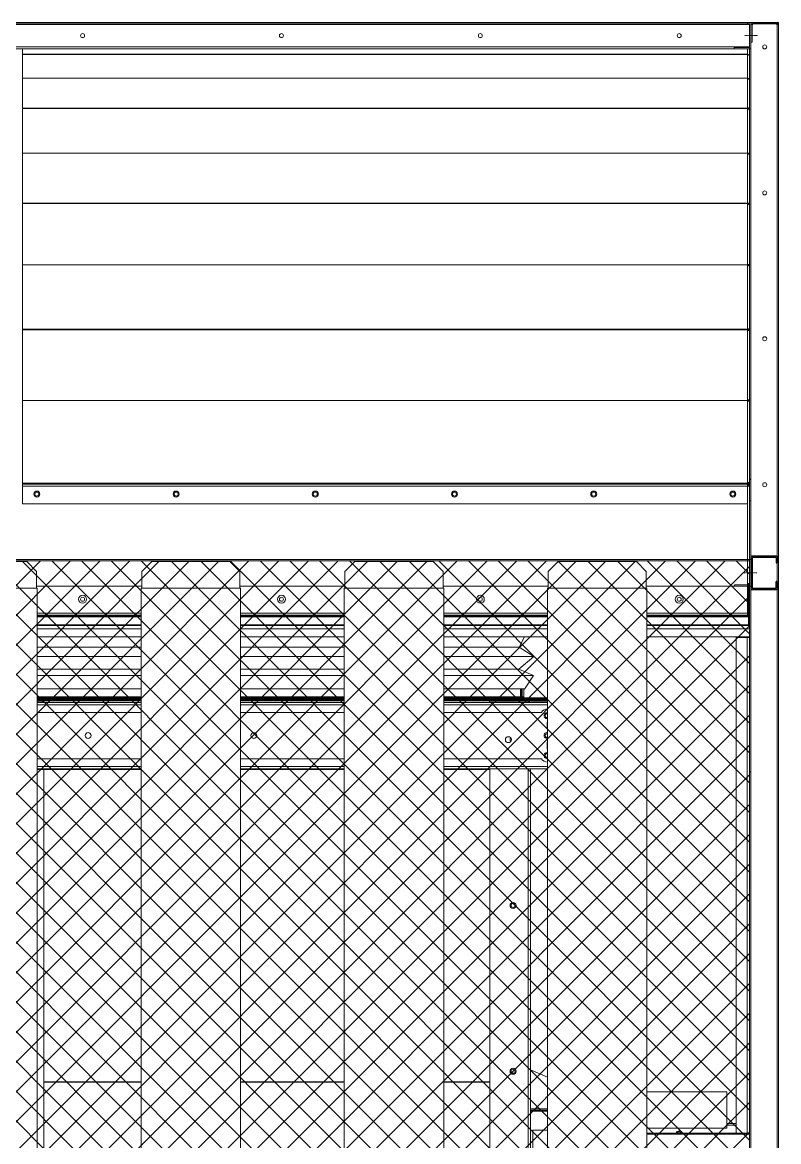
# Model space of a CAD drawing. Header units: millimetres. Extents: x -662366 to 32042, y -139401 to 24090.
# Drawn here: x 23527 to 24668, y 12190 to 13878 of the extents above; entities that cross this region are included whole.
import ezdxf

# ---------------------------------------------------------------- set-up
doc = ezdxf.new("R2010")
doc.units = ezdxf.units.MM
doc.linetypes.add('CENTER', pattern=[2, 1.25, -0.25, 0.25, -0.25])
doc.layers.add('center', color=1, linetype='CENTER')

# ---------------------------------------------------------------- blocks, each defined once
blk = doc.blocks.new('3753456')
at = {"color": 0, "lineweight": 5}
for p, q in [((337590.2, 91235.5), (337597.8, 91251)), ((337589.4, 91202.2), (337612.3, 91221.4)), ((337612.3, 91221.4), (337590.2, 91235.5)), ((337611.6, 91192.6), (337589.4, 91202.2)), ((337597.8, 91172), (337611.6, 91192.6))]:
    blk.add_line(p, q, dxfattribs=at)
blk = doc.blocks.new('435')
for p, q in [((-131382, 21088.8), (-131342, 21088.8)), ((-131382, 21088.8), (-131382, 21078.8)), ((-131380, 21078.8), (-131382, 21078.8)), ((-131380, 21086.8), (-131344, 21086.8)), ((-131380, 21086.8), (-131380, 21078.8)), ((-131344, 21086.8), (-131344, 21040.8)), ((-131342, 21088.8), (-131342, 21038.8)), ((-131342, 21088.8), (-131342, 21038.8)), ((-131382, 21038.8), (-131382, 21050.8)), ((-131382, 21050.8), (-131380, 21050.8)), ((-131380, 21040.8), (-131380, 21050.8)), ((-131342, 21038.8), (-131382, 21038.8)), ((-131344, 21040.8), (-131380, 21040.8))]:
    blk.add_line(p, q)
blk = doc.blocks.new('2')
at = {"lineweight": 5}
h = blk.add_hatch(dxfattribs=at)
h.set_pattern_fill('ANSI37', scale=10)
h.set_pattern_definition([(45, (-1129861.293, -477337.81), (-22.4506403, 22.4506403), []), (135, (-1129861.293, -477337.81), (-22.4506403, -22.4506403), [])])
h.paths.add_polyline_path([(24623.9, 10965.6), (24623.9, 13065.6), (21714.9, 13065.6), (21714.9, 10965.6)])
at = {"lineweight": 20}
for p, q in [((21667.8, 13877.6), (24667.8, 13877.6)), ((24623.8, 13875.6), (21711.8, 13875.6)), ((24623.8, 13875.6), (24623.8, 13839.6)), ((24625.8, 13877.6), (24625.8, 11000.6)), ((24665.8, 13875.6), (24627.8, 13875.6)), ((24627.8, 13875.6), (24627.8, 13847.6)), ((24665.8, 13875.6), (24665.8, 11002.6)), ((24667.8, 13877.6), (24667.8, 10877.6)), ((21709.8, 13837.6), (24625.8, 13837.6)), ((24623.8, 13839.6), (24600.8, 13839.6)), ((24600.8, 13837.6), (24600.8, 13839.6)), ((24625.8, 13847.6), (24627.8, 13847.6)), ((24625.8, 13067.6), (21709.8, 13067.6)), ((24623.9, 13065.6), (21711.8, 13065.6)), ((21714.9, 13065.6), (24623.9, 13065.6)), ((23415.4, 13064.6), (23533.4, 13064.6)), ((23548.4, 13049.6), (23533.4, 13064.6)), ((23707, 13049.6), (23722, 13064.6)), ((23722, 13064.6), (23840, 13064.6)), ((23855, 13049.6), (23840, 13064.6)), ((24013.6, 13049.6), (24028.6, 13064.6)), ((24028.6, 13064.6), (24146.6, 13064.6)), ((24161.6, 13049.6), (24146.6, 13064.6)), ((24320.2, 13049.6), (24335.2, 13064.6)), ((24335.2, 13064.6), (24453.2, 13064.6)), ((24468.2, 13049.6), (24453.2, 13064.6)), ((24623.8, 13065.6), (24623.8, 13029.6)), ((24623.9, 13065.6), (24623.9, 10965.6)), ((23548.4, 13024.6), (23548.4, 13049.6)), ((23707, 13024.6), (23707, 13049.6)), ((23855, 13024.6), (23855, 13049.6)), ((24013.6, 13024.6), (24013.6, 13049.6)), ((24161.6, 13024.6), (24161.6, 13049.6)), ((24320.2, 13024.6), (24320.2, 13049.6)), ((24468.2, 13024.6), (24468.2, 13049.6)), ((23707, 13027.6), (23548.4, 13027.6)), ((24013.6, 13027.6), (23855, 13027.6)), ((24320.2, 13027.6), (24161.6, 13027.6)), ((24625.8, 13027.6), (24468.2, 13027.6)), ((24601.1, 13029.6), (24601.1, 13027.6)), ((24623.8, 13029.6), (24601.1, 13029.6)), ((23549.4, 13024.6), (23399.4, 13024.6)), ((23549.4, 11011.6), (23549.4, 13024.6)), ((23706, 11011.6), (23706, 13024.6)), ((23856, 13024.6), (23706, 13024.6)), ((23856, 11011.6), (23856, 13024.6)), ((24012.6, 11011.6), (24012.6, 13024.6)), ((24162.6, 13024.6), (24012.6, 13024.6)), ((24162.6, 11011.6), (24162.6, 13024.6)), ((24319.2, 11011.6), (24319.2, 13024.6)), ((24469.2, 13024.6), (24319.2, 13024.6)), ((24469.2, 11011.6), (24469.2, 13024.6))]:
    blk.add_line(p, q, dxfattribs=at)
at = {"color": 7, "lineweight": 20}
for p, q in [((24620.7, 13877.6), (21714.9, 13877.6)), ((24620.7, 13874.5), (21714.9, 13874.5)), ((24625.8, 12870.2), (24625.8, 13874.5)), ((24667.8, 12851.6), (24667.8, 13874.5)), ((24623.8, 13840.7), (21711.8, 13840.7)), ((24623.8, 13837.6), (21711.8, 13837.6)), ((23526.9, 13829.5), (24620.7, 13829.5)), ((23526.9, 13829.3), (24620.7, 13829.3)), ((23526.9, 13793.5), (24620.7, 13793.5)), ((23526.9, 13793.4), (24620.7, 13793.4)), ((23526.9, 13748.4), (24620.7, 13748.4)), ((23526.9, 13748), (24620.7, 13748)), ((23526.9, 13680.4), (24620.7, 13680.4)), ((23526.9, 13680.2), (24620.7, 13680.2)), ((23526.9, 13605), (24620.7, 13605)), ((23526.9, 13604.5), (24620.7, 13604.5)), ((23526.9, 13512.3), (24620.7, 13512.3)), ((23526.9, 13512.1), (24620.7, 13512.1)), ((23526.9, 13414.9), (24620.7, 13414.9)), ((23526.9, 13414.2), (24620.7, 13414.2)), ((23526.9, 13307.7), (24620.7, 13307.7)), ((23526.9, 13307.4), (24620.7, 13307.4)), ((24620.7, 13182.7), (23526.9, 13182.7)), ((23526.9, 13181.5), (24620.7, 13181.5)), ((23526.9, 13178.4), (24620.7, 13178.4)), ((23526.9, 13151.5), (24620.7, 13151.5)), ((23549.4, 12986.8), (23706, 12986.8)), ((23549.4, 12983.7), (23706, 12983.7)), ((23706, 12982.7), (23549.4, 12982.7)), ((23706, 12981.6), (23549.4, 12981.6)), ((23856, 12986.8), (24012.6, 12986.8)), ((23856, 12983.7), (24012.6, 12983.7)), ((24012.6, 12982.7), (23856, 12982.7)), ((24012.6, 12981.6), (23856, 12981.6)), ((24162.6, 12986.8), (24319.2, 12986.8)), ((24162.6, 12983.7), (24319.2, 12983.7)), ((24319.2, 12982.7), (24162.6, 12982.7)), ((24319.2, 12981.6), (24162.6, 12981.6)), ((24469.2, 12986.8), (24620.7, 12986.8)), ((24469.2, 12983.7), (24620.7, 12983.7)), ((24622.2, 12982.7), (24469.2, 12982.7)), ((24622.2, 12981.6), (24469.2, 12981.6)), ((23549.4, 12969.5), (23706, 12969.5)), ((23549.4, 12968.5), (23706, 12968.5)), ((23706, 12968.2), (23549.4, 12968.2)), ((23706, 12963.3), (23549.4, 12963.3)), ((23856, 12969.5), (24012.6, 12969.5)), ((23856, 12968.5), (24012.6, 12968.5)), ((24012.6, 12968.2), (23856, 12968.2)), ((24012.6, 12963.3), (23856, 12963.3)), ((24162.6, 12969.5), (24319.2, 12969.5)), ((24162.6, 12968.5), (24319.2, 12968.5)), ((24319.2, 12968.2), (24162.6, 12968.2)), ((24319.2, 12963.3), (24162.6, 12963.3)), ((24469.2, 12969.5), (24622.2, 12969.5)), ((24469.2, 12968.5), (24622.2, 12968.5)), ((24623.8, 12968.2), (24469.2, 12968.2)), ((24623.8, 12963.3), (24469.2, 12963.3)), ((23549.4, 12951.4), (23706, 12951.4)), ((23856, 12951.4), (24012.6, 12951.4)), ((24162.6, 12951.4), (24319.2, 12951.4)), ((24469.2, 12951.4), (24623.8, 12951.4)), ((24625.8, 12870.2), (24625.8, 11917)), ((23549.4, 12852.4), (23706, 12852.4)), ((23549.4, 12848.9), (23706, 12848.9)), ((23856, 12852.4), (24012.6, 12852.4)), ((23856, 12848.9), (24012.6, 12848.9)), ((24162.6, 12852.4), (24319.2, 12852.4)), ((24162.6, 12848.9), (24319.2, 12848.9)), ((24667.8, 12851.6), (24667.8, 11935.6)), ((23706, 12755.9), (23549.4, 12755.9)), ((23706, 12752.4), (23549.4, 12752.4)), ((23706, 12751.2), (23549.4, 12751.2)), ((23559.5, 11337.7), (23559.5, 12752.4)), ((24012.6, 12755.9), (23856, 12755.9)), ((24012.6, 12752.4), (23856, 12752.4)), ((24012.6, 12751.2), (23856, 12751.2)), ((24319.2, 12755.9), (24162.6, 12755.9)), ((24319.2, 12752.4), (24162.6, 12752.4)), ((24232.1, 12751.2), (24162.6, 12751.2))]:
    blk.add_line(p, q, dxfattribs=at)
at = {"color": 7, "lineweight": 20, "ltscale": 0.001722}
for p, q in [((24620.7, 13874.5), (24620.7, 13877.6)), ((24623.8, 13874.5), (24620.7, 13874.5)), ((24625.8, 13874.5), (24628.9, 13874.5)), ((24667.8, 13874.5), (24664.7, 13874.5)), ((24667.8, 13874.5), (24664.7, 13874.5)), ((24623.8, 13840.7), (24623.8, 13837.6)), ((23526.9, 13178.4), (23526.9, 13181.5)), ((24620.7, 13178.4), (24620.7, 13181.5)), ((24620.7, 13178.5), (24623.8, 13178.5)), ((24620.7, 13031.8), (24623.8, 13031.8)), ((24620.7, 12983.7), (24620.7, 12986.8))]:
    blk.add_line(p, q, dxfattribs=at)
at = {"color": 7, "lineweight": 20, "ltscale": 0.018778}
blk.add_line((24623.8, 13840.7), (24623.8, 13874.5), dxfattribs=at)
at = {"color": 7, "lineweight": 20, "ltscale": 0.021611}
for p, q in [((24667.8, 13877.6), (24628.9, 13877.6)), ((24667.8, 13876), (24628.9, 13876)), ((24622.2, 12986.8), (24622.2, 13025.7)), ((24623.8, 12986.8), (24623.8, 13025.7)), ((24623.8, 12986.8), (24623.8, 13025.7))]:
    blk.add_line(p, q, dxfattribs=at)
at = {"color": 7, "lineweight": 20, "ltscale": 0.000888889}
for p, q in [((24628.9, 13877.6), (24628.9, 13876)), ((24667.8, 13877.6), (24667.8, 13876)), ((24622.2, 13603.5), (24623.8, 13603.5)), ((24622.2, 13511.5), (24623.8, 13511.5)), ((24622.2, 13414.4), (24623.8, 13414.4)), ((24622.2, 13307.9), (24623.8, 13307.9)), ((24623.8, 13028.8), (24623.8, 13027.2)), ((24623.8, 13025.7), (24622.2, 13025.7)), ((24623.8, 12986.8), (24622.2, 12986.8)), ((24623.8, 12986.8), (24622.2, 12986.8)), ((24623.8, 12968.4), (24622.2, 12968.4)), ((24278.5, 12872.8), (24280.1, 12872.8)), ((24281, 12859.4), (24281, 12857.8)), ((24318.5, 12859.4), (24318.5, 12857.8)), ((24287.5, 12856.2), (24287.5, 12857.8)), ((24290.6, 12857.8), (24290.6, 12856.2))]:
    blk.add_line(p, q, dxfattribs=at)
at = {"color": 7, "lineweight": 20, "ltscale": 0.000833333}
for p, q in [((24628.9, 13876), (24628.9, 13874.5)), ((24667.8, 13874.5), (24667.8, 13876)), ((24622.2, 13025.7), (24620.7, 13025.7)), ((24622.2, 12986.8), (24620.7, 12986.8))]:
    blk.add_line(p, q, dxfattribs=at)
at = {"color": 7, "lineweight": 20, "ltscale": 0.007103}
blk.add_line((24667.8, 13861.7), (24667.8, 13874.5), dxfattribs=at)
at = {"color": 7, "lineweight": 20, "ltscale": 0.010655}
blk.add_line((24667.8, 13861.7), (24667.8, 13874.5), dxfattribs=at)
at = {"color": 7, "lineweight": 20, "ltscale": 0.002286}
blk.add_line((24667.8, 13861.7), (24667.8, 13857.6), dxfattribs=at)
at = {"color": 7, "lineweight": 20, "ltscale": 0.003429}
blk.add_line((24667.8, 13861.7), (24667.8, 13857.6), dxfattribs=at)
at = {"color": 7, "lineweight": 20, "ltscale": 0.004468}
for p, q in [((23526.9, 13829.5), (23526.9, 13837.6)), ((24620.7, 13837.6), (24620.7, 13829.5))]:
    blk.add_line(p, q, dxfattribs=at)
at = {"color": 7, "lineweight": 20, "ltscale": 8.68979e-05}
for p, q in [((23526.9, 13829.3), (23526.9, 13829.5)), ((24620.7, 13829.3), (24620.7, 13829.5))]:
    blk.add_line(p, q, dxfattribs=at)
at = {"color": 7, "lineweight": 20, "ltscale": 5.06378e-05}
for p, q in [((23526.9, 13829.5), (23526.9, 13829.5)), ((24620.7, 13829.5), (24620.7, 13829.5))]:
    blk.add_line(p, q, dxfattribs=at)
at = {"color": 7, "lineweight": 20, "ltscale": 0.000182321}
for p, q in [((23526.9, 13829), (23526.9, 13829.3)), ((24620.7, 13829), (24620.7, 13829.3))]:
    blk.add_line(p, q, dxfattribs=at)
at = {"color": 7, "lineweight": 20, "ltscale": 0.019501}
for p, q in [((23526.9, 13793.9), (23526.9, 13829)), ((24620.7, 13829), (24620.7, 13793.9)), ((24623.8, 13826), (24623.8, 13790.9))]:
    blk.add_line(p, q, dxfattribs=at)
at = {"color": 7, "lineweight": 20, "ltscale": 5.01906e-05}
blk.add_line((24623.8, 13836.2), (24623.8, 13836.3), dxfattribs=at)
at = {"color": 7, "lineweight": 20, "ltscale": 0.005416}
blk.add_line((24623.8, 13836.2), (24623.8, 13826.5), dxfattribs=at)
at = {"color": 7, "lineweight": 20, "ltscale": 1.77147e-05}
blk.add_line((24623.8, 13826.5), (24623.8, 13826.5), dxfattribs=at)
at = {"color": 7, "lineweight": 20, "ltscale": 0.020143}
blk.add_line((24623.8, 13790.2), (24623.8, 13826.5), dxfattribs=at)
at = {"color": 7, "lineweight": 20, "ltscale": 0.000181183}
for p, q in [((23526.9, 13793.5), (23526.9, 13793.9)), ((24620.7, 13793.5), (24620.7, 13793.9))]:
    blk.add_line(p, q, dxfattribs=at)
at = {"color": 7, "lineweight": 20, "ltscale": 5.76158e-05}
for p, q in [((23526.9, 13793.4), (23526.9, 13793.5)), ((24620.7, 13793.4), (24620.7, 13793.5))]:
    blk.add_line(p, q, dxfattribs=at)
at = {"color": 7, "lineweight": 20, "ltscale": 0.000228135}
for p, q in [((23526.9, 13793), (23526.9, 13793.4)), ((24620.7, 13793), (24620.7, 13793.4))]:
    blk.add_line(p, q, dxfattribs=at)
at = {"color": 7, "lineweight": 20, "ltscale": 0.024554}
for p, q in [((23526.9, 13748.8), (23526.9, 13793)), ((24620.7, 13793), (24620.7, 13748.8)), ((24623.8, 13790.2), (24623.8, 13746))]:
    blk.add_line(p, q, dxfattribs=at)
at = {"color": 7, "lineweight": 20, "ltscale": 5.95243e-05}
blk.add_line((24623.7, 13790.9), (24623.8, 13790.9), dxfattribs=at)
at = {"color": 7, "lineweight": 20, "ltscale": 0.019078}
blk.add_line((24623.8, 13756.6), (24623.8, 13790.9), dxfattribs=at)
at = {"color": 7, "lineweight": 20, "ltscale": 0.000229568}
for p, q in [((23526.9, 13748.4), (23526.9, 13748.8)), ((24620.7, 13748.4), (24620.7, 13748.8))]:
    blk.add_line(p, q, dxfattribs=at)
at = {"color": 7, "lineweight": 20, "ltscale": 0.000214269}
for p, q in [((23526.9, 13748), (23526.9, 13748.4)), ((24620.7, 13748), (24620.7, 13748.4))]:
    blk.add_line(p, q, dxfattribs=at)
at = {"color": 7, "lineweight": 20, "ltscale": 0.000344851}
for p, q in [((23526.9, 13747.4), (23526.9, 13748)), ((24620.7, 13747.4), (24620.7, 13748))]:
    blk.add_line(p, q, dxfattribs=at)
at = {"color": 7, "lineweight": 20, "ltscale": 0.036885}
for p, q in [((23526.9, 13681), (23526.9, 13747.4)), ((24620.7, 13747.4), (24620.7, 13681)), ((24623.8, 13745), (24623.8, 13678.6))]:
    blk.add_line(p, q, dxfattribs=at)
at = {"color": 7, "lineweight": 20, "ltscale": 0.000162064}
blk.add_line((24623.5, 13746), (24623.8, 13746), dxfattribs=at)
at = {"color": 7, "lineweight": 20, "ltscale": 0.017676}
blk.add_line((24623.8, 13714.2), (24623.8, 13746), dxfattribs=at)
at = {"color": 7, "lineweight": 20, "ltscale": 0.000342699}
for p, q in [((23526.9, 13680.4), (23526.9, 13681)), ((24620.7, 13680.4), (24620.7, 13681))]:
    blk.add_line(p, q, dxfattribs=at)
at = {"color": 7, "lineweight": 20, "ltscale": 0.000101871}
for p, q in [((23526.9, 13680.2), (23526.9, 13680.4)), ((24620.7, 13680.2), (24620.7, 13680.4))]:
    blk.add_line(p, q, dxfattribs=at)
at = {"color": 7, "lineweight": 20, "ltscale": 0.00038102}
for p, q in [((23526.9, 13680.2), (23526.9, 13679.5)), ((24620.7, 13680.2), (24620.7, 13679.5))]:
    blk.add_line(p, q, dxfattribs=at)
at = {"color": 7, "lineweight": 20, "ltscale": 0.041009}
for p, q in [((23526.9, 13605.7), (23526.9, 13679.5)), ((24620.7, 13679.5), (24620.7, 13605.7)), ((24623.8, 13677.3), (24623.8, 13603.5))]:
    blk.add_line(p, q, dxfattribs=at)
at = {"color": 7, "lineweight": 20, "ltscale": 0.000125526}
blk.add_line((24620.7, 13679.5), (24620.7, 13679.8), dxfattribs=at)
at = {"color": 7, "lineweight": 20, "ltscale": 0.000315481}
blk.add_line((24623.2, 13678.6), (24623.8, 13678.6), dxfattribs=at)
at = {"color": 7, "lineweight": 20, "ltscale": 0.015571}
blk.add_line((24623.8, 13650.5), (24623.8, 13678.6), dxfattribs=at)
at = {"color": 7, "lineweight": 20, "ltscale": 0.000383413}
for p, q in [((23526.9, 13605.7), (23526.9, 13605)), ((24620.7, 13605.7), (24620.7, 13605))]:
    blk.add_line(p, q, dxfattribs=at)
at = {"color": 7, "lineweight": 20, "ltscale": 0.000318226}
for p, q in [((23526.9, 13604.5), (23526.9, 13605)), ((24620.7, 13604.5), (24620.7, 13605))]:
    blk.add_line(p, q, dxfattribs=at)
at = {"color": 7, "lineweight": 20, "ltscale": 0.000469699}
for p, q in [((23526.9, 13604.5), (23526.9, 13603.6)), ((24620.7, 13604.5), (24620.7, 13603.6))]:
    blk.add_line(p, q, dxfattribs=at)
at = {"color": 7, "lineweight": 20, "ltscale": 0.050238}
for p, q in [((23526.9, 13513.2), (23526.9, 13603.6)), ((24620.7, 13603.6), (24620.7, 13513.2)), ((24623.8, 13601.9), (24623.8, 13511.5))]:
    blk.add_line(p, q, dxfattribs=at)
at = {"color": 7, "lineweight": 20, "ltscale": 0.000523852}
blk.add_line((24620.7, 13604.5), (24620.7, 13603.6), dxfattribs=at)
at = {"color": 7, "lineweight": 20, "ltscale": 3.37381e-05}
blk.add_line((24622.2, 13603.4), (24622.2, 13603.5), dxfattribs=at)
at = {"color": 7, "lineweight": 20, "ltscale": 0.01323}
blk.add_line((24623.8, 13579.6), (24623.8, 13603.5), dxfattribs=at)
at = {"color": 7, "lineweight": 20, "ltscale": 0.000466768}
for p, q in [((23526.9, 13513.2), (23526.9, 13512.3)), ((24620.7, 13513.2), (24620.7, 13512.3))]:
    blk.add_line(p, q, dxfattribs=at)
at = {"color": 7, "lineweight": 20, "ltscale": 0.000134994}
for p, q in [((23526.9, 13512.1), (23526.9, 13512.3)), ((24620.7, 13512.1), (24620.7, 13512.3))]:
    blk.add_line(p, q, dxfattribs=at)
at = {"color": 7, "lineweight": 20, "ltscale": 0.000492271}
for p, q in [((23526.9, 13512.1), (23526.9, 13511.2)), ((24620.7, 13512.1), (24620.7, 13511.2))]:
    blk.add_line(p, q, dxfattribs=at)
at = {"color": 7, "lineweight": 20, "ltscale": 0.052983}
for p, q in [((23526.9, 13415.8), (23526.9, 13511.2)), ((24620.7, 13511.2), (24620.7, 13415.8)), ((24623.8, 13509.8), (24623.8, 13414.4))]:
    blk.add_line(p, q, dxfattribs=at)
at = {"color": 7, "lineweight": 20, "ltscale": 0.000610792}
blk.add_line((24620.7, 13512.3), (24620.7, 13511.2), dxfattribs=at)
at = {"color": 7, "lineweight": 20, "ltscale": 0.000257803}
blk.add_line((24622.2, 13511), (24622.2, 13511.5), dxfattribs=at)
at = {"color": 7, "lineweight": 20, "ltscale": 0.010363}
blk.add_line((24623.8, 13492.8), (24623.8, 13511.5), dxfattribs=at)
at = {"color": 7, "lineweight": 20, "ltscale": 0.000495362}
for p, q in [((23526.9, 13415.8), (23526.9, 13414.9)), ((24620.7, 13415.8), (24620.7, 13414.9))]:
    blk.add_line(p, q, dxfattribs=at)
at = {"color": 7, "lineweight": 20, "ltscale": 0.000387411}
for p, q in [((23526.9, 13414.2), (23526.9, 13414.9)), ((24620.7, 13414.2), (24620.7, 13414.9))]:
    blk.add_line(p, q, dxfattribs=at)
at = {"color": 7, "lineweight": 20, "ltscale": 0.001012}
blk.add_line((24620.7, 13415.1), (24620.7, 13413.3), dxfattribs=at)
at = {"color": 7, "lineweight": 20, "ltscale": 0.000543222}
for p, q in [((23526.9, 13414.2), (23526.9, 13413.3)), ((24620.7, 13414.2), (24620.7, 13413.3))]:
    blk.add_line(p, q, dxfattribs=at)
at = {"color": 7, "lineweight": 20, "ltscale": 0.058102}
for p, q in [((23526.9, 13308.7), (23526.9, 13413.3)), ((24620.7, 13413.3), (24620.7, 13308.7)), ((24623.8, 13412.5), (24623.8, 13307.9))]:
    blk.add_line(p, q, dxfattribs=at)
at = {"color": 7, "lineweight": 20, "ltscale": 0.000676388}
blk.add_line((24622.2, 13413.2), (24622.2, 13414.4), dxfattribs=at)
at = {"color": 7, "lineweight": 20, "ltscale": 0.007338}
blk.add_line((24623.8, 13401.2), (24623.8, 13414.4), dxfattribs=at)
at = {"color": 7, "lineweight": 20, "ltscale": 0.000539832}
for p, q in [((23526.9, 13308.7), (23526.9, 13307.7)), ((24620.7, 13308.7), (24620.7, 13307.7))]:
    blk.add_line(p, q, dxfattribs=at)
at = {"color": 7, "lineweight": 20, "ltscale": 0.000153368}
for p, q in [((23526.9, 13307.4), (23526.9, 13307.7)), ((24620.7, 13307.4), (24620.7, 13307.7))]:
    blk.add_line(p, q, dxfattribs=at)
at = {"color": 7, "lineweight": 20, "ltscale": 0.00054973}
for p, q in [((23526.9, 13307.4), (23526.9, 13306.4)), ((24620.7, 13307.4), (24620.7, 13306.4))]:
    blk.add_line(p, q, dxfattribs=at)
at = {"color": 7, "lineweight": 20, "ltscale": 0.068058}
for p, q in [((23526.9, 13183.9), (23526.9, 13306.4)), ((24620.7, 13306.4), (24620.7, 13183.9)), ((24623.8, 13306), (24623.8, 13183.5))]:
    blk.add_line(p, q, dxfattribs=at)
at = {"color": 7, "lineweight": 20, "ltscale": 0.001029}
blk.add_line((24620.7, 13308.3), (24620.7, 13306.4), dxfattribs=at)
at = {"color": 7, "lineweight": 20, "ltscale": 0.000861584}
blk.add_line((24622.2, 13306.4), (24622.2, 13307.9), dxfattribs=at)
at = {"color": 7, "lineweight": 20, "ltscale": 0.004022}
blk.add_line((24623.8, 13300.7), (24623.8, 13307.9), dxfattribs=at)
at = {"color": 7, "lineweight": 20, "ltscale": 0.000665626}
for p, q in [((23526.9, 13183.9), (23526.9, 13182.7)), ((24620.7, 13183.9), (24620.7, 13182.7))]:
    blk.add_line(p, q, dxfattribs=at)
at = {"color": 7, "lineweight": 20, "ltscale": 0.000707283}
for p, q in [((23526.9, 13182.7), (23526.9, 13181.5)), ((24620.7, 13182.7), (24620.7, 13181.5))]:
    blk.add_line(p, q, dxfattribs=at)
at = {"color": 7, "lineweight": 20, "ltscale": 0.002905}
blk.add_line((24620.7, 13183.7), (24620.7, 13178.5), dxfattribs=at)
at = {"color": 7, "lineweight": 20, "ltscale": 0.0815}
for p, q in [((24620.7, 13178.5), (24620.7, 13031.8)), ((24623.8, 13178.5), (24623.8, 13031.8))]:
    blk.add_line(p, q, dxfattribs=at)
at = {"color": 7, "lineweight": 20, "ltscale": 0.002779}
blk.add_line((24622.2, 13178.5), (24622.2, 13183.5), dxfattribs=at)
at = {"color": 7, "lineweight": 20, "ltscale": 0.003101}
blk.add_line((24623.8, 13177.9), (24623.8, 13183.5), dxfattribs=at)
at = {"color": 7, "lineweight": 20, "ltscale": 0.014944}
for p, q in [((23526.9, 13178.4), (23526.9, 13151.5)), ((24620.7, 13151.5), (24620.7, 13178.4))]:
    blk.add_line(p, q, dxfattribs=at)
at = {"color": 7, "lineweight": 20, "ltscale": 0.001111}
for p, q in [((24625.8, 13156.2), (24623.8, 13156.2)), ((23559.5, 12853.2), (23559.5, 12855.2)), ((24232.1, 12853.2), (24232.1, 12855.2)), ((24290.1, 12853.2), (24290.1, 12855.2)), ((24625.8, 12747.7), (24623.8, 12747.7))]:
    blk.add_line(p, q, dxfattribs=at)
at = {"color": 7, "lineweight": 20, "ltscale": 0.001669}
for p, q in [((24620.7, 13031.8), (24620.7, 13028.8)), ((24622.2, 13028.8), (24622.2, 13031.8)), ((24623.8, 13028.8), (24623.8, 13031.8))]:
    blk.add_line(p, q, dxfattribs=at)
at = {"color": 7, "lineweight": 20, "ltscale": 0.025}
blk.add_line((24620.7, 12986.8), (24620.7, 13031.8), dxfattribs=at)
at = {"color": 7, "lineweight": 20, "ltscale": 0.001703}
blk.add_line((24620.7, 13028.8), (24623.8, 13028.8), dxfattribs=at)
at = {"color": 7, "lineweight": 20, "ltscale": 1.32336e-05}
blk.add_line((24620.7, 13027.2), (24620.7, 13027.2), dxfattribs=at)
at = {"color": 7, "lineweight": 20, "ltscale": 0.000579045}
for p, q in [((24620.7, 13025.7), (24620.7, 13026.7)), ((24623.8, 13025.7), (24623.8, 13026.7))]:
    blk.add_line(p, q, dxfattribs=at)
at = {"color": 7, "lineweight": 20, "ltscale": 0.000598884}
blk.add_line((24620.7, 13026.7), (24621.8, 13026.7), dxfattribs=at)
at = {"color": 7, "lineweight": 20, "ltscale": 0.000215038}
for p, q in [((24623.4, 13027.2), (24623.8, 13027.2)), ((24289.1, 12857.8), (24289.1, 12857.4))]:
    blk.add_line(p, q, dxfattribs=at)
at = {"color": 7, "lineweight": 20, "ltscale": 0.000100412}
blk.add_line((24623.6, 13026.7), (24623.8, 13026.7), dxfattribs=at)
at = {"color": 7, "lineweight": 20, "ltscale": 0.000253866}
blk.add_line((24623.8, 13026.7), (24623.8, 13027.2), dxfattribs=at)
at = {"color": 7, "lineweight": 20, "ltscale": 0.010219}
for p, q in [((24622.2, 12986.8), (24622.2, 12968.4)), ((24623.8, 12986.8), (24623.8, 12968.4))]:
    blk.add_line(p, q, dxfattribs=at)
at = {"color": 7, "lineweight": 20, "ltscale": 0.006747}
blk.add_line((24622.2, 12969.5), (24622.2, 12981.6), dxfattribs=at)
at = {"color": 7, "lineweight": 20, "ltscale": 0.010301}
blk.add_line((24623.8, 12968.2), (24623.8, 12986.8), dxfattribs=at)
blk.add_line((24623.8, 12968.2), (24623.8, 12986.8), dxfattribs=at)
at = {"color": 7, "lineweight": 20, "ltscale": 0.00275}
blk.add_line((24623.8, 12968.2), (24623.8, 12963.3), dxfattribs=at)
at = {"color": 7, "lineweight": 20, "ltscale": 0.00658}
for p, q in [((24623.8, 12951.4), (24623.8, 12963.3)), ((24623.8, 12189.5), (24623.8, 12201.3))]:
    blk.add_line(p, q, dxfattribs=at)
at = {"color": 7, "lineweight": 20, "ltscale": 0.00583}
blk.add_line((24623.8, 12963.3), (24623.8, 12952.8), dxfattribs=at)
at = {"color": 7, "lineweight": 20, "ltscale": 0.009167}
for p, q in [((24620.3, 12951.4), (24603.8, 12951.4)), ((24620.3, 12950), (24603.8, 12950)), ((24603.8, 12202.8), (24620.3, 12202.8))]:
    blk.add_line(p, q, dxfattribs=at)
at = {"color": 7, "lineweight": 20, "ltscale": 0.000773611}
for p, q in [((24603.8, 12950), (24603.8, 12951.4)), ((24623.8, 12201.3), (24623.8, 12202.7))]:
    blk.add_line(p, q, dxfattribs=at)
at = {"color": 7, "lineweight": 20, "ltscale": 0.415127}
for p, q in [((24603.8, 12950), (24603.8, 12202.8)), ((24620.3, 12202.8), (24620.3, 12950)), ((24623.8, 12205.2), (24623.8, 12952.4))]:
    blk.add_line(p, q, dxfattribs=at)
at = {"color": 7, "lineweight": 20, "ltscale": 2.39452e-05}
blk.add_line((24620.3, 12951.4), (24620.3, 12951.4), dxfattribs=at)
at = {"color": 7, "lineweight": 20, "ltscale": 0.000193403}
blk.add_line((24623.8, 12952.4), (24623.8, 12952.8), dxfattribs=at)
at = {"color": 7, "lineweight": 20, "ltscale": 0.015587}
blk.add_line((24623.8, 12923.4), (24623.8, 12951.4), dxfattribs=at)
at = {"color": 0, "lineweight": 20}
for p, q in [((23706, 12935.8), (23549.4, 12935.8)), ((24012.6, 12935.8), (23856, 12935.8)), ((24276.5, 12935.8), (24162.6, 12935.8)), ((23549.4, 12921.8), (23706, 12921.8)), ((23856, 12921.8), (24012.6, 12921.8)), ((24162.6, 12921.8), (24298.7, 12921.8)), ((23549.4, 12902.6), (23706, 12902.6)), ((23706, 12893), (23549.4, 12893)), ((23856, 12902.6), (24012.6, 12902.6)), ((24012.6, 12893), (23856, 12893)), ((24162.6, 12902.6), (24275.8, 12902.6)), ((24298, 12893), (24162.6, 12893))]:
    blk.add_line(p, q, dxfattribs=at)
at = {"color": 7, "lineweight": 20, "ltscale": 0.097589}
blk.add_line((24623.8, 12747.7), (24623.8, 12923.4), dxfattribs=at)
at = {"color": 7, "lineweight": 20, "ltscale": 0.434111}
for p, q in [((23549.4, 12872.8), (23706, 12872.8)), ((23549.4, 12859.4), (23706, 12859.4)), ((23856, 12872.8), (24012.6, 12872.8)), ((23856, 12859.4), (24012.6, 12859.4)), ((24162.6, 12872.8), (24281, 12872.8)), ((24162.6, 12859.4), (24281, 12859.4)), ((23549.4, 12857.8), (23706, 12857.8)), ((23856, 12857.8), (24012.6, 12857.8)), ((24162.6, 12857.8), (24281, 12857.8))]:
    blk.add_line(p, q, dxfattribs=at)
at = {"color": 7, "lineweight": 20, "ltscale": 0.432707}
for p, q in [((23549.4, 12860.9), (23706, 12860.9)), ((23856, 12860.9), (24012.6, 12860.9)), ((24162.6, 12860.9), (24278.5, 12860.9))]:
    blk.add_line(p, q, dxfattribs=at)
at = {"color": 7, "lineweight": 20, "ltscale": 0.006611}
for p, q in [((24278.5, 12860.9), (24278.5, 12872.8)), ((24280.1, 12860.9), (24280.1, 12872.8)), ((24281, 12872.8), (24281, 12860.9)), ((24283.2, 12860.9), (24283.2, 12872.8))]:
    blk.add_line(p, q, dxfattribs=at)
at = {"color": 7, "lineweight": 20, "ltscale": 0.000515705}
blk.add_line((24280.1, 12860.9), (24281, 12860.9), dxfattribs=at)
at = {"color": 7, "lineweight": 20, "ltscale": 0.001222}
for p, q in [((24283.2, 12872.8), (24281, 12872.8)), ((24283.2, 12860.9), (24281, 12860.9))]:
    blk.add_line(p, q, dxfattribs=at)
at = {"color": 7, "lineweight": 20, "ltscale": 0.000770621}
blk.add_line((24281, 12859.5), (24281, 12860.9), dxfattribs=at)
at = {"color": 7, "lineweight": 20, "ltscale": 0.0205}
for p, q in [((24281.6, 12859.4), (24318.5, 12859.4)), ((24290.6, 12857.8), (24319.2, 12857.8)), ((24290.6, 12856.2), (24319.2, 12856.2))]:
    blk.add_line(p, q, dxfattribs=at)
at = {"color": 7, "lineweight": 20, "ltscale": 0.000833361}
blk.add_line((24283.2, 12860.9), (24283.2, 12859.4), dxfattribs=at)
at = {"color": 7, "lineweight": 20, "ltscale": 0.011111}
blk.add_line((24667.8, 12871.6), (24667.8, 12851.6), dxfattribs=at)
at = {"color": 7, "lineweight": 20, "ltscale": 0.009222}
blk.add_line((24667.8, 12853.6), (24667.8, 12870.2), dxfattribs=at)
at = {"color": 7, "lineweight": 20, "ltscale": 0.435222}
for p, q in [((23706, 12857.8), (23549.4, 12857.8)), ((23706, 12856.2), (23549.4, 12856.2)), ((24012.6, 12857.8), (23856, 12857.8)), ((24012.6, 12856.2), (23856, 12856.2)), ((24287.5, 12857.8), (24162.6, 12857.8)), ((24287.5, 12856.2), (24162.6, 12856.2))]:
    blk.add_line(p, q, dxfattribs=at)
at = {"color": 7, "lineweight": 20, "ltscale": 0.026889}
blk.add_line((23549.4, 12856.2), (23552.5, 12856.2), dxfattribs=at)
at = {"color": 7, "lineweight": 20, "ltscale": 0.032222}
for p, q in [((23549.4, 12855.2), (23559.5, 12855.2)), ((23549.4, 12853.2), (23559.5, 12853.2)), ((24290.1, 12855.2), (24232.1, 12855.2)), ((24290.1, 12853.2), (24232.1, 12853.2))]:
    blk.add_line(p, q, dxfattribs=at)
at = {"color": 7, "lineweight": 20, "ltscale": 0.000555547}
for p, q in [((23552.5, 12856.2), (23552.5, 12855.2)), ((24247.1, 12855.2), (24247.1, 12856.2)), ((24287.5, 12856.2), (24287.5, 12855.2))]:
    blk.add_line(p, q, dxfattribs=at)
at = {"color": 7, "lineweight": 20, "ltscale": 0.373667}
for p, q in [((23706, 12854.7), (23559.5, 12854.7)), ((24012.6, 12854.7), (23856, 12854.7)), ((24232.1, 12854.7), (24162.6, 12854.7)), ((23706, 12280.1), (23559.5, 12280.1)), ((23706, 12279.9), (23559.5, 12279.9)), ((24012.6, 12280.1), (23856, 12280.1)), ((24012.6, 12279.9), (23856, 12279.9)), ((24232.1, 12280.1), (24162.6, 12280.1)), ((24232.1, 12279.9), (24162.6, 12279.9))]:
    blk.add_line(p, q, dxfattribs=at)
at = {"color": 7, "lineweight": 20, "ltscale": 0.000444445}
for p, q in [((23559.5, 12853.2), (23559.5, 12852.4)), ((24232.1, 12853.2), (24232.1, 12852.4)), ((24290.1, 12853.2), (24290.1, 12852.4))]:
    blk.add_line(p, q, dxfattribs=at)
at = {"color": 7, "lineweight": 20, "ltscale": 0.022444}
blk.add_line((24247.1, 12856.2), (24287.5, 12856.2), dxfattribs=at)
at = {"color": 7, "lineweight": 20, "ltscale": 0.017207}
blk.add_line((24287.5, 12857.8), (24318.5, 12857.8), dxfattribs=at)
at = {"color": 7, "lineweight": 20, "ltscale": 0.000814101}
blk.add_line((24289.1, 12857.8), (24290.6, 12857.8), dxfattribs=at)
at = {"color": 7, "lineweight": 20, "ltscale": 1.33789e-05}
blk.add_line((24290.6, 12856.2), (24290.6, 12856.2), dxfattribs=at)
at = {"color": 7, "lineweight": 20, "ltscale": 0.000941895}
blk.add_line((24292.1, 12855.2), (24292.1, 12853.5), dxfattribs=at)
at = {"color": 7, "lineweight": 20, "ltscale": 0.001627}
blk.add_line((24295, 12855.2), (24292.1, 12855.2), dxfattribs=at)
at = {"color": 7, "lineweight": 20, "ltscale": 0.019167}
for p, q in [((24319.2, 12855.2), (24295.1, 12855.2)), ((24319.2, 12853.2), (24295.1, 12853.2))]:
    blk.add_line(p, q, dxfattribs=at)
at = {"color": 7, "lineweight": 20, "ltscale": 2.56809e-05}
blk.add_line((24295.1, 12853.2), (24295.1, 12853.2), dxfattribs=at)
at = {"color": 7, "lineweight": 20, "ltscale": 0.458489}
for p, q in [((23706, 12837.4), (23549.4, 12837.4)), ((24012.6, 12837.4), (23856, 12837.4)), ((24309.9, 12837.4), (24162.6, 12837.4)), ((23549.4, 12767.4), (23706, 12767.4)), ((23856, 12767.4), (24012.6, 12767.4)), ((24162.6, 12767.4), (24309.9, 12767.4))]:
    blk.add_line(p, q, dxfattribs=at)
at = {"color": 7, "lineweight": 20, "ltscale": 0.005556}
for p, q in [((24318.6, 12812.4), (24318.6, 12822.4)), ((24318.6, 12782.4), (24318.6, 12792.4))]:
    blk.add_line(p, q, dxfattribs=at)
at = {"color": 7, "lineweight": 20, "ltscale": 0.324833}
for p, q in [((24232.1, 12167.7), (24232.1, 12752.4)), ((24290.1, 12167.7), (24290.1, 12752.4)), ((24293.6, 12167.7), (24293.6, 12752.4))]:
    blk.add_line(p, q, dxfattribs=at)
at = {"color": 7, "lineweight": 20, "ltscale": 0.027703}
blk.add_line((24319.2, 12287.6), (24293.6, 12298.5), dxfattribs=at)
at = {"color": 7, "lineweight": 20, "ltscale": 0.1}
for p, q in [((24469.2, 12265.3), (24589.5, 12265.3)), ((24469.2, 12210.3), (24589.5, 12210.3))]:
    blk.add_line(p, q, dxfattribs=at)
at = {"color": 7, "lineweight": 20, "ltscale": 0.00187}
blk.add_line((24589.5, 12261.9), (24589.5, 12265.3), dxfattribs=at)
at = {"color": 7, "lineweight": 20, "ltscale": 0.028685}
blk.add_line((24589.5, 12210.3), (24589.5, 12261.9), dxfattribs=at)
at = {"color": 7, "lineweight": 20, "ltscale": 0.018833}
for p, q in [((24319.2, 12239.4), (24293.6, 12239.4)), ((24293.6, 12237.8), (24319.2, 12237.8)), ((24293.6, 12237.8), (24319.2, 12237.8)), ((24319.2, 12236.2), (24293.6, 12236.2))]:
    blk.add_line(p, q, dxfattribs=at)
at = {"color": 7, "lineweight": 20, "ltscale": 0.007944}
for p, q in [((24589.5, 12217.3), (24603.8, 12217.3)), ((24589.5, 12215.2), (24603.8, 12215.2))]:
    blk.add_line(p, q, dxfattribs=at)
at = {"color": 7, "lineweight": 20, "ltscale": 0.022222}
blk.add_line((24296.8, 12207.7), (24296.8, 12167.7), dxfattribs=at)
at = {"color": 7, "lineweight": 20, "ltscale": 0.038056}
blk.add_line((24296.8, 12207.7), (24319.2, 12207.7), dxfattribs=at)
at = {"color": 7, "lineweight": 20, "ltscale": 0.119056}
for p, q in [((24623.8, 12202.7), (24469.2, 12202.7)), ((24623.8, 12201.3), (24469.2, 12201.3))]:
    blk.add_line(p, q, dxfattribs=at)
at = {"color": 7, "lineweight": 20, "ltscale": 0.000154576}
blk.add_line((24621.8, 12202.7), (24621.8, 12203), dxfattribs=at)
at = {"color": 7, "lineweight": 20, "ltscale": 0.00694}
blk.add_line((24623.8, 12215.2), (24623.8, 12202.7), dxfattribs=at)
at = {"color": 7, "lineweight": 20, "ltscale": 0.004264}
blk.add_line((24623.8, 12202.7), (24623.8, 12210.4), dxfattribs=at)
at = {"color": 7, "lineweight": 20, "ltscale": 0.007184}
blk.add_line((24623.8, 12192.3), (24623.8, 12205.2), dxfattribs=at)
at = {"color": 7, "lineweight": 20, "ltscale": 0.000235167}
blk.add_line((24623.8, 12190.4), (24623.8, 12190.9), dxfattribs=at)
at = {"color": 7, "lineweight": 20}
for centre, radius in [((23617.8, 13857.6), 3), ((23917.8, 13857.6), 3), ((24217.8, 13857.6), 3), ((24517.8, 13857.6), 3), ((24646.8, 13840.6), 3), ((24646.8, 13620.6), 3), ((24646.8, 13400.6), 3), ((24646.8, 13180.6), 3), ((23548.8, 13166.5), 4.5), ((23548.8, 13166.5), 3), ((23758.8, 13166.5), 4.5), ((23758.8, 13166.5), 3), ((23968.8, 13166.5), 4.5), ((23968.8, 13166.5), 3), ((24178.8, 13166.5), 4.5), ((24178.8, 13166.5), 3), ((24388.8, 13166.5), 4.5), ((24388.8, 13166.5), 3), ((24598.8, 13166.5), 4.5), ((24598.8, 13166.5), 3), ((23617.8, 13007.8), 6), ((23617.8, 13007.8), 3), ((23917.8, 13007.8), 6), ((23917.8, 13007.8), 3), ((24217.8, 13007.8), 6), ((24217.8, 13007.8), 3), ((24517.8, 13007.8), 6), ((24517.8, 13007.8), 3), ((23626.1, 12802.4), 4.5), ((23876.1, 12802.4), 4.5), ((24260.1, 12796.2), 4.5), ((24267.1, 12546.2), 4.5), ((24267.1, 12546.2), 3), ((24267.1, 12296.2), 4.5), ((24267.1, 12296.2), 3)]:
    blk.add_circle(centre, radius, dxfattribs=at)
for centre, radius, start, end in [((24620.7, 13874.5), 3.1, 0, 90), ((24620.7, 13874.5), 1.5, 0, 90), ((24620.3, 13874.1), 1.5, 15.5084, 74.534), ((24620.2, 13874), 1.6, 18.2885, 71.79), ((24620.3, 13874.1), 3.5, 0, 0.667), ((24620.2, 13874), 3.6, 360, 1.4665), ((24628.9, 13874.5), 3.1, 90, 180), ((24628.9, 13874.5), 1.5, 90, 180), ((24629.3, 13874.1), 1.5, 105.4662, 164.534), ((24620.7, 13838.7), 3.1, 337.3314, 339.2164), ((24620.3, 13841.1), 3.5, 359.333, 0), ((24620.7, 13838.7), 3.1, 359.3502, 0), ((24620.3, 13832.1), 3.5, 0, 0.6195), ((24620.7, 13657.1), 3.1, 359.0952, 0), ((24620.7, 13642.8), 3.1, 0, 0.8218), ((24664.3, 13641.1), 3.5, 359.8194, 0), ((24620.3, 13605.1), 3.5, 359.2988, 0), ((24620.7, 13419.9), 3.1, 0, 0.7204), ((24620.7, 13025.7), 3.1, 0, 90), ((24620.7, 13025.7), 1.5, 0, 90), ((24281.6, 12860.9), 3.1, 180, 208.9371), ((24281.6, 12860.9), 1.5, 180, 270), ((24281.6, 12860.9), 3.1, 259.3716, 269.6255), ((24290.6, 12854.7), 3.1, 90, 170.7179), ((24290.6, 12854.7), 1.5, 90, 160.5281), ((24293.6, 12851.7), 3.5, 115.377, 168.463), ((24295.1, 12851.7), 3.5, 90, 168.4627), ((24295.1, 12851.7), 1.5, 90, 152.1809), ((24318.6, 12832.4), 10, 86.5602, 150.0003), ((24318.6, 12832.4), 4.5, 82.3377, 277.6623), ((24318.6, 12832.4), 3, 78.463, 281.537), ((24318.6, 12832.4), 10, 270, 273.4398), ((24318.6, 12802.4), 10, 86.5602, 90), ((24267.1, 12796.2), 4.5, 141.0576, 218.9424), ((24318.6, 12802.4), 4.5, 82.3377, 277.6623), ((24318.6, 12802.4), 3, 78.463, 281.537), ((24318.6, 12802.4), 10, 270, 273.4398), ((24318.6, 12772.4), 4.5, 82.3377, 277.6623), ((24318.6, 12772.4), 3, 78.463, 281.537), ((24318.6, 12772.4), 10, 86.5602, 90), ((24318.6, 12772.4), 10, 210.0003, 273.4398)]:
    blk.add_arc(centre, radius, start, end, dxfattribs=at)
for centre, major_axis, ratio, start_param, end_param in [((24620.7, 13836.2), (-3.1, 0), 0.995898, 3.141593, 3.605089), ((24620.7, 13836.3), (3.1, 0), 1, 0, 0.429168), ((24620.7, 13826.5), (-3.1, 0), 0.995898, 3.141593, 4.712389), ((24620.7, 13826), (-3.1, 0), 0.945441, 3.141593, 4.712389), ((24620.7, 13790.9), (-3.1, 0), 0.945441, 3.141593, 4.712389), ((24620.7, 13790.2), (-3.1, 0), 0.911987, 3.141593, 4.712389), ((24620.7, 13746), (-3.1, 0), 0.911987, 3.141593, 4.712389), ((24620.7, 13745), (-3.1, 0), 0.787572, 3.141593, 4.712389), ((24620.7, 13678.6), (-3.1, 0), 0.787572, 3.141593, 4.712389), ((24620.7, 13678.6), (-1.5, 0), 0.787572, 3.897536, 4.712389), ((24620.7, 13677.3), (-3.1, 0), 0.728422, 3.141593, 4.712389), ((24620.7, 13657.6), (3.1, 0), 0.809022, 6.26751, 6.283185), ((24620.7, 13642.7), (-3.1, 0), 0.99655, 3.141593, 3.150933), ((24620.7, 13642.6), (-3.1, 0), 0.977239, 3.141593, 3.155876), ((24620.7, 13637.6), (-3.1, 0), 0.968276, 3.141593, 3.146662), ((24620.7, 13622.6), (-3.1, 0), 0.944147, 3.141593, 3.146651), ((24620.7, 13603.5), (-3.1, 0), 0.728422, 3.141593, 4.712389), ((24620.7, 13603.5), (-1.5, 0), 0.728422, 3.141593, 4.712389), ((24620.7, 13601.9), (-3.1, 0), 0.543645, 3.141593, 4.712389), ((24620.7, 13615.5), (-3.1, 0), 0.977239, 3.141593, 3.154321), ((24620.7, 13614.8), (-3.1, 0), 0.850543, 3.141593, 3.154078), ((24620.7, 13602.8), (-3.1, 0), 0.877774, 3.141593, 3.146617), ((24620.7, 13547.7), (-3.1, 0), 0.850543, 3.141593, 3.152997), ((24620.7, 13546.4), (-3.1, 0), 0.719619, 3.141593, 3.152626), ((24620.7, 13511.5), (-3.1, 0), 0.543645, 3.141593, 4.712389), ((24620.7, 13511.5), (-1.5, 0), 0.543645, 3.141593, 4.712389), ((24620.7, 13509.8), (-3.1, 0), 0.465261, 3.141593, 4.712389), ((24620.7, 13457.9), (-3.1, 0), 0.719619, 3.141593, 3.151829), ((24620.7, 13456.3), (-3.1, 0), 0.446847, 3.141593, 3.150104), ((24620.7, 13414.4), (-3.1, 0), 0.465261, 3.141593, 4.712389), ((24620.7, 13414.4), (-1.5, 0), 0.465261, 3.141593, 4.712389), ((24620.7, 13419.8), (3.1, 0), 0.992634, 6.283185, 6.292467), ((24620.7, 13419.6), (3.1, 0), 0.946894, 0, 0.012463), ((24620.7, 13412.5), (-3.1, 0), 0.240313, 3.141593, 4.712389), ((24620.7, 13408.7), (3.1, 0), 0.929338, 6.283185, 6.289352), ((24620.7, 13396.3), (3.1, 0), 0.946894, 0, 0.011421), ((24620.7, 13395.4), (3.1, 0), 0.817118, 0, 0.011141), ((24620.7, 13353.6), (3.1, 0), 0.817118, 0, 0.010381), ((24620.7, 13352.2), (3.1, 0), 0.588362, 0, 0.009503), ((24620.7, 13342.1), (-3.1, 0), 0.446847, 3.141593, 3.149765), ((24620.7, 13340.3), (-3.1, 0), 0.246895, 3.141593, 3.146315), ((24620.7, 13332.3), (3.1, 0), 0.752656, 6.283185, 6.288481), ((24620.7, 13307.9), (-3.1, 0), 0.240313, 3.141593, 4.712389), ((24620.7, 13307.9), (-1.5, 0), 0.240313, 3.141593, 4.712389), ((24620.7, 13306), (-3.1, 0), 0.151261, 3.141593, 4.712389), ((24620.7, 13293.5), (3.1, 0), 0.588362, 0, 0.008978), ((24620.7, 13291.8), (3.1, 0), 0.335364, 0, 0.006292), ((24620.7, 13237.5), (-3.1, 0), 0.246895, 3.141593, 3.146199), ((24620.7, 13223.4), (3.1, 0), 0.335364, 0, 0.00609), ((24620.7, 13183.5), (-3.1, 0), 0.151261, 3.141593, 4.712389), ((24620.7, 13183.5), (-1.5, 0), 0.151261, 3.141593, 4.712389), ((24622.3, 13186.8), (3.5, 0), 0.838671, 0.012418, 1.127777), ((24622.3, 13186.8), (1.5, 0), 0.838671, 6.283185, 6.30207), ((24620.7, 13025.7), (-1.5, 0), 0.695361, 3.182524, 4.712389), ((24620.7, 13025.7), (-3.1, 0), 0.695361, 3.141593, 3.169782), ((23617.8, 12983), (3, 0), 0.695361, 2.801144, 3.141593), ((23617.8, 12983), (-3, 0), 0.695361, 6.283185, 6.411353), ((23617.8, 12981.8), (3, 0), 0.695361, 2.054852, 2.704411), ((23617.8, 12980.4), (4.5, 0), 0.69625, 0.999432, 2.142161), ((23617.8, 12981.8), (3, 0), 0.695361, 0.437181, 1.08674), ((23617.8, 12983), (3, 0), 0.695361, 6.283185, 6.623634), ((23617.8, 12983), (3, 0), 0.695361, 6.155018, 6.283185), ((23917.8, 12983), (3, 0), 0.695361, 2.801144, 3.141593), ((23917.8, 12983), (-3, 0), 0.695361, 6.283185, 6.411353), ((23917.8, 12981.8), (3, 0), 0.695361, 2.054852, 2.704411), ((23917.8, 12980.4), (4.5, 0), 0.69625, 0.999432, 2.142161), ((23917.8, 12981.8), (3, 0), 0.695361, 0.437181, 1.08674), ((23917.8, 12983), (3, 0), 0.695361, 6.283185, 6.623634), ((23917.8, 12983), (3, 0), 0.695361, 6.155018, 6.283185), ((24217.8, 12983), (3, 0), 0.695361, 2.801144, 3.141593), ((24217.8, 12983), (-3, 0), 0.695361, 6.283185, 6.411353), ((24217.8, 12981.8), (3, 0), 0.695361, 2.054852, 2.704411), ((24217.8, 12980.4), (4.5, 0), 0.69625, 0.999432, 2.142161), ((24217.8, 12981.8), (3, 0), 0.695361, 0.437181, 1.08674), ((24217.8, 12983), (3, 0), 0.695361, 6.283185, 6.623634), ((24217.8, 12983), (3, 0), 0.695361, 6.155018, 6.283185), ((24517.8, 12983), (3, 0), 0.695361, 2.801144, 3.141593), ((24517.8, 12983), (-3, 0), 0.695361, 6.283185, 6.411353), ((24517.8, 12981.8), (3, 0), 0.695361, 2.054852, 2.704411), ((24517.8, 12980.4), (4.5, 0), 0.69625, 0.999432, 2.142161), ((24517.8, 12981.8), (3, 0), 0.695361, 0.437181, 1.08674), ((24517.8, 12983), (3, 0), 0.695361, 6.283185, 6.623634), ((24517.8, 12983), (3, 0), 0.695361, 6.155018, 6.283185), ((24620.3, 12952.4), (1.5, 0), 0.69625, 4.712389, 5.000678), ((24620.3, 12952.4), (3.5, 0), 0.69625, 4.712389, 5.859761), ((24286, 12854.7), (-3.1, 0), 0.600899, 4.061862, 4.207317), ((24288.6, 12851.7), (3.5, 0), 0.600899, 0.974905, 1.127885), ((24622.3, 12778.3), (1.5, 0), 0.838671, 0.007515, 0.030546), ((24517.8, 12203), (-4.5, 0), 0.69625, 3.141564, 6.283156), ((24517.8, 12203), (-4.5, 0), 0.69625, 6.283156, 6.381618), ((24517.8, 12201.6), (-4.5, 0), 0.69625, 3.509627, 5.915151), ((24517.8, 12203), (-4.5, 0), 0.69625, 3.043053, 3.141564), ((24620.3, 12205.2), (3.5, 0), 0.69625, 4.712389, 6.283185)]:
    blk.add_ellipse(centre, major_axis=major_axis, ratio=ratio, start_param=start_param, end_param=end_param, dxfattribs=at)
at = {"layer": 'center', "lineweight": 20}
for p, q in [((24635.9, 13857.6), (24615.9, 13857.6)), ((24615.7, 13047.6), (24635.7, 13047.6)), ((24615.8, 13047.6), (24635.8, 13047.6))]:
    blk.add_line(p, q, dxfattribs=at)
at = {"lineweight": 20, "xscale": -1}
blk.add_blockref('435', (-106716.1, -8016.2), dxfattribs=at)
at = {"color": 0, "lineweight": 20}
blk.add_blockref('3753456', (-313313.6, -78299.6), dxfattribs=at)

msp = doc.modelspace()

# ---------------------------------------------------------------- block references
msp.add_blockref('2', (0, 0))

doc.saveas('drawing.dxf')
